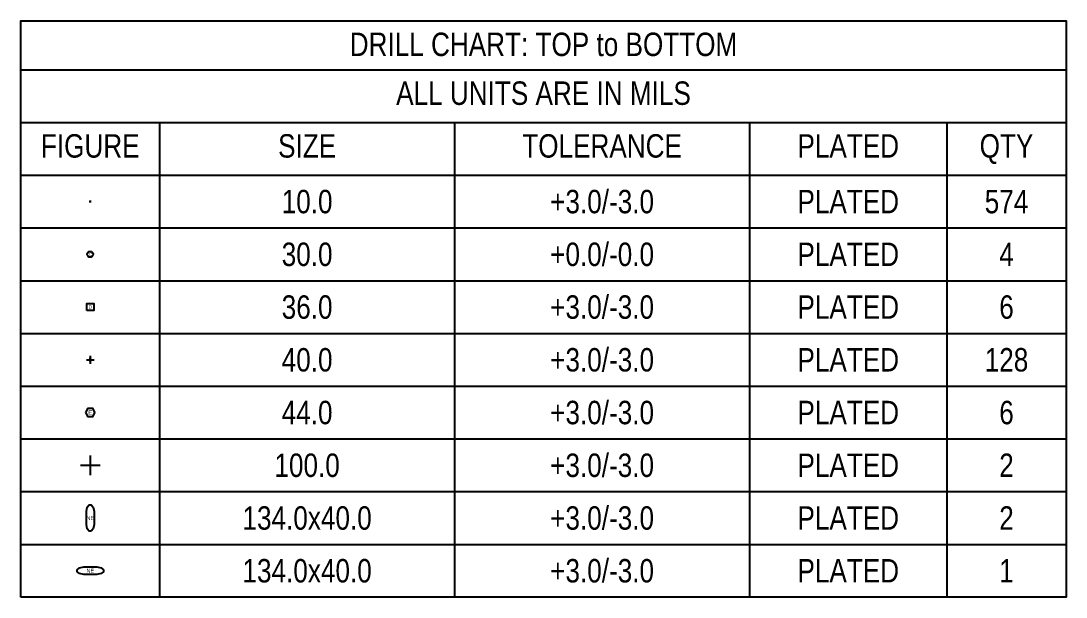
# Model space of a CAD drawing. Extents: x 9975 to 15325, y 4646 to 10805.
# Drawn here: x 9975 to 15325, y 7855 to 10805 of the extents above; entities that cross this region are included whole.
import ezdxf
from ezdxf.enums import TextEntityAlignment as Align

# ---------------------------------------------------------------- set-up
doc = ezdxf.new("R2010")
doc.units = 0
doc.layers.add('LX16-DDR', color=9, linetype='CONTINUOUS')

# ---------------------------------------------------------------- blocks, each defined once
blk = doc.blocks.new('FIGURE_OBLONG')
blk.add_lwpolyline([(-0.5, -0.125), (-0.5, 0.125), (-0.416, 0.375), (-0.25, 0.5), (0.25, 0.5), (0.416, 0.375), (0.5, 0.125), (0.5, -0.125), (0.416, -0.375), (0.25, -0.5), (-0.25, -0.5), (-0.416, -0.375)], close=True)
blk = doc.blocks.new('FIGURE_CROSS')
for points in [[(-0.5, 0), (0.5, 0)], [(0, 0.5), (0, -0.5)]]:
    blk.add_lwpolyline(points)
blk = doc.blocks.new('FIGURE_HEX')
blk.add_lwpolyline([(-0.5, 0), (-0.25, 0.5), (0.25, 0.5), (0.5, 0), (0.25, -0.5), (-0.25, -0.5)], close=True)
blk = doc.blocks.new('FIGURE_SQUARE')
blk.add_lwpolyline([(-0.5, -0.5), (-0.5, 0.5), (0.5, 0.5), (0.5, -0.5)], close=True)
blk = doc.blocks.new('FIGURE_CIRCLE')
blk.add_circle((0, 0), 0.5)

msp = doc.modelspace()

# ---------------------------------------------------------------- linework, layer by layer
at = {"layer": 'LX16-DDR'}
msp.add_lwpolyline([(9975, 7855), (9975, 10805), (15325, 10805), (15325, 7855)], close=True, dxfattribs=at)
for points in [[(9975, 10555), (15325, 10555)], [(9975, 10285), (15325, 10285)], [(10685, 10285), (10685, 7855)], [(12195, 10285), (12195, 7855)], [(13705, 10285), (13705, 7855)], [(14715, 10285), (14715, 7855)], [(9975, 10015), (15325, 10015)], [(9975, 9745), (15325, 9745)], [(9975, 9475), (15325, 9475)], [(9975, 9205), (15325, 9205)], [(9975, 8935), (15325, 8935)], [(9975, 8665), (15325, 8665)], [(9975, 8395), (15325, 8395)], [(9975, 8125), (15325, 8125)]]:
    msp.add_lwpolyline(points, dxfattribs=at)

# ---------------------------------------------------------------- block references
for name, p, xscale, yscale in [('FIGURE_CROSS', (10330, 9880), 10, 10), ('FIGURE_CIRCLE', (10330, 9610), 30, 30), ('FIGURE_SQUARE', (10330, 9340), 36, 36), ('FIGURE_CROSS', (10330, 9070), 40, 40), ('FIGURE_HEX', (10330, 8800), 44, 44), ('FIGURE_CROSS', (10330, 8530), 100, 100), ('FIGURE_OBLONG', (10330, 7990), 134, 40)]:
    msp.add_blockref(name, p, dxfattribs=dict(at, xscale=xscale, yscale=yscale))
at = {"layer": 'LX16-DDR', "xscale": 134, "yscale": 40, "rotation": 90}
msp.add_blockref('FIGURE_OBLONG', (10330, 8260), dxfattribs=at)

# ---------------------------------------------------------------- texts
at = {"layer": 'LX16-DDR', "width": 0.833333}
for s, p in [('DRILL CHART: TOP to BOTTOM', (12650, 10625)), ('ALL UNITS ARE IN MILS', (12650, 10375)), ('FIGURE', (10330, 10105)), ('SIZE', (11440, 10105)), ('TOLERANCE', (12950, 10105)), ('PLATED', (14210, 10105)), ('QTY', (15020, 10105)), ('10.0', (11440, 9820)), ('+3.0/-3.0', (12950, 9820)), ('PLATED', (14210, 9820)), ('574', (15020, 9820)), ('30.0', (11440, 9550)), ('+0.0/-0.0', (12950, 9550)), ('PLATED', (14210, 9550)), ('4', (15020, 9550)), ('36.0', (11440, 9280)), ('+3.0/-3.0', (12950, 9280)), ('PLATED', (14210, 9280)), ('6', (15020, 9280)), ('40.0', (11440, 9010)), ('+3.0/-3.0', (12950, 9010)), ('PLATED', (14210, 9010)), ('128', (15020, 9010)), ('44.0', (11440, 8740)), ('+3.0/-3.0', (12950, 8740)), ('PLATED', (14210, 8740)), ('6', (15020, 8740)), ('100.0', (11440, 8470)), ('+3.0/-3.0', (12950, 8470)), ('PLATED', (14210, 8470)), ('2', (15020, 8470)), ('134.0x40.0', (11440, 8200)), ('+3.0/-3.0', (12950, 8200)), ('PLATED', (14210, 8200)), ('2', (15020, 8200)), ('134.0x40.0', (11440, 7930)), ('+3.0/-3.0', (12950, 7930)), ('PLATED', (14210, 7930)), ('1', (15020, 7930))]:
    msp.add_text(s, height=120, dxfattribs=at).set_placement(p, align=Align.CENTER)
at = {"layer": 'LX16-DDR'}
for s, height, p in [('B', 5, (10330, 9880)), ('C', 15, (10330, 9610)), ('D', 18, (10330, 9340)), ('E', 20, (10330, 9070)), ('E', 22, (10330, 8800)), ('I', 50, (10330, 8530)), ('NE', 20, (10330, 8260)), ('NE', 20, (10330, 7990))]:
    msp.add_text(s, height=height, dxfattribs=at).set_placement(p, align=Align.MIDDLE_CENTER)

doc.saveas('drawing.dxf')
